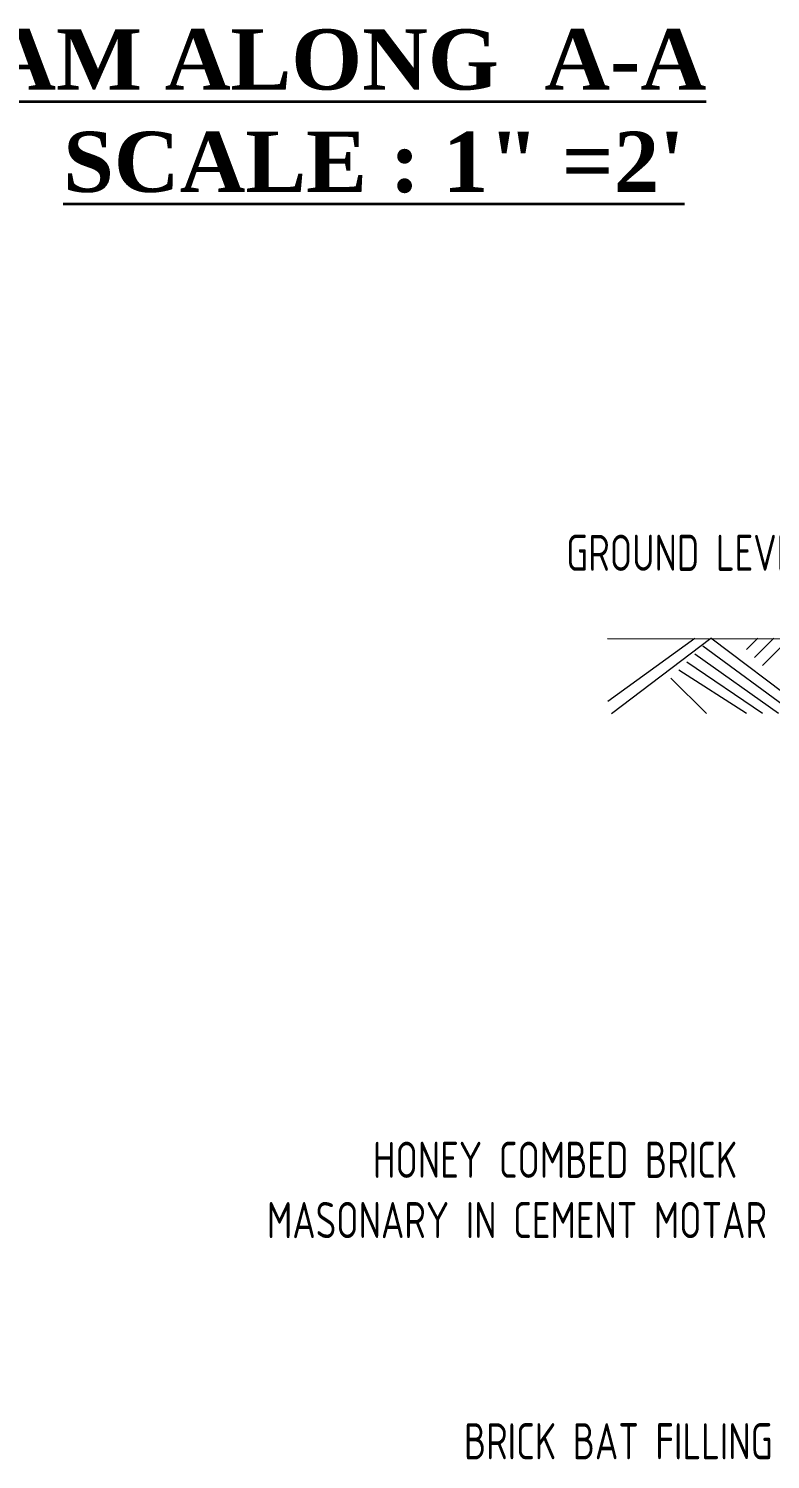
# Model space of a CAD drawing. Header units: inches. Extents: x -12073856 to 12321241, y -1226296 to 1319224.
# Drawn here: x 128980.9 to 129103.9, y 48464.8 to 48702.2 of the extents above; entities that cross this region are included whole.
import ezdxf

# ---------------------------------------------------------------- set-up
doc = ezdxf.new("R2010")
doc.units = ezdxf.units.IN
doc.header["$MEASUREMENT"] = 0
for name, color, linetype, lineweight in [('1', 7, 'Continuous', 13), ('TEXT', 255, 'Continuous', 35), ('tile', 21, 'Continuous', 9)]:
    doc.layers.add(name, color=color, linetype=linetype, lineweight=lineweight)
doc.styles.add('ordinary', font='times.ttf')
doc.styles.add('STYLE1', font='arialbd.ttf')

# ---------------------------------------------------------------- blocks, each defined once
blk = doc.blocks.new('HJGHG')
at = {"layer": '1', "color": 1}
blk.add_line((-170958.9674, 55598.1736), (-170760.1748, 55597.8563), dxfattribs=at)
at = {"layer": '1', "color": 6}
for p, q in [((-170958.8666, 55587.7927), (-170944.4414, 55598.2422)), ((-170958.2825, 55585.7205), (-170941.7851, 55598.2422)), ((-170925.2877, 55585.7205), (-170941.7851, 55598.2422)), ((-170935.9128, 55596.3455), (-170934.0161, 55598.2422)), ((-170934.5846, 55595.0174), (-170931.3598, 55598.2422)), ((-170933.2565, 55593.6892), (-170928.7036, 55598.2422)), ((-170930.6003, 55585.7205), (-170944.4414, 55595.5859)), ((-170927.944, 55585.7205), (-170943.1133, 55596.9141)), ((-170933.2565, 55585.7205), (-170945.7695, 55594.2578)), ((-170942.5447, 55585.7205), (-170948.4258, 55591.6015)), ((-170935.9128, 55585.7205), (-170947.0977, 55592.9297))]:
    blk.add_line(p, q, dxfattribs=at)
at = {"char_height": 6, "width": 136.473322, "attachment_point": 5, "style": 'ordinary'}
for s, insert in [('{\\Fisocp3|c0;\\W0.8;GROUND LEVEL}', (-170945.2455, 55612.3857)), ('{\\Fisocp3|c0;\\W0.8;HONEY COMBED BRICK \\PMASONARY IN CEMENT MOTAR (1:6)}', (-170967.6351, 55506.363)), ('{\\Fisocp3|c0;\\W0.8;BRICK BAT FILLING}', (-170957.1433, 55464.9487))]:
    blk.add_mtext(s, dxfattribs=dict(at, insert=insert))

msp = doc.modelspace()

# ---------------------------------------------------------------- block references
at = {"layer": 'tile'}
msp.add_blockref('HJGHG', (300035.82, -6997.13), dxfattribs=at)

# ---------------------------------------------------------------- texts
at = {"layer": 'TEXT', "char_height": 10, "width": 450.6233, "attachment_point": 3, "style": 'STYLE1'}
for s, insert in [('{\\fTimes New Roman|b1|i0|c0|p18;\\LLONGITUDINAL SECTION OF BEAM ALONG  A-A}', (129093.25, 48702.13)), ('{\\fTimes New Roman|b1|i0|c0|p18;\\LSCALE : 1" =2\'}', (129089.65, 48685.14))]:
    msp.add_mtext(s, dxfattribs=dict(at, insert=insert))

doc.saveas('drawing.dxf')
